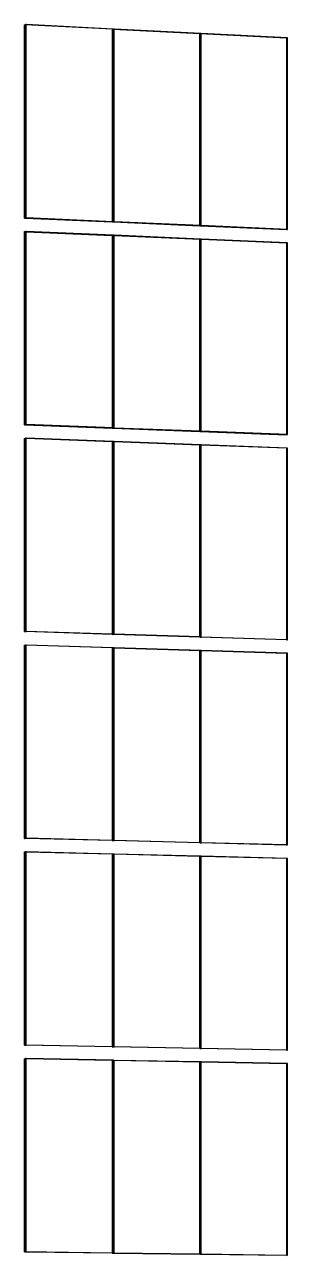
# Model space of a CAD drawing. Header units: inches. Extents: x -3457 to 3579, y -2730 to 2631.
# Drawn here: x 662 to 816, y 256 to 975 of the extents above; entities that cross this region are included whole.
import ezdxf

# ---------------------------------------------------------------- set-up
doc = ezdxf.new("R2010")
doc.units = ezdxf.units.IN
doc.header["$MEASUREMENT"] = 0

msp = doc.modelspace()

# ---------------------------------------------------------------- linework, layer by layer
for p, q in [((661.95, 974.76), (662.49, 974.91)), ((661.95, 861.88), (661.95, 974.76)), ((662.31, 974.74), (662.85, 974.89)), ((713.17, 972.19), (662.31, 974.74)), ((662.31, 974.74), (662.31, 861.87)), ((662.49, 862.02), (662.49, 974.91)), ((662.85, 974.89), (662.49, 974.91)), ((662.85, 862.01), (662.85, 974.89)), ((713.71, 972.34), (662.85, 974.89)), ((713.17, 972.19), (713.71, 972.34)), ((713.17, 972.19), (713.17, 859.61)), ((713.44, 972.17), (713.99, 972.33)), ((713.44, 859.6), (713.44, 972.17)), ((713.71, 859.75), (713.71, 972.34)), ((713.79, 972.15), (714.34, 972.31)), ((713.79, 972.15), (713.79, 859.58)), ((764.3, 969.62), (713.79, 972.15)), ((713.99, 859.74), (713.99, 972.33)), ((714.34, 972.31), (713.99, 972.33)), ((714.34, 859.72), (714.34, 972.31)), ((764.85, 969.78), (714.34, 972.31)), ((764.3, 969.62), (764.85, 969.78)), ((764.3, 857.34), (764.3, 969.62)), ((764.38, 969.62), (764.3, 969.62)), ((764.38, 969.62), (764.94, 969.77)), ((764.38, 969.62), (764.38, 857.34)), ((764.65, 969.6), (765.2, 969.76)), ((814.98, 967.08), (764.65, 969.6)), ((764.65, 969.6), (764.65, 857.33)), ((764.85, 857.48), (764.85, 969.78)), ((764.94, 969.77), (764.85, 969.78)), ((764.94, 857.48), (764.94, 969.77)), ((765.2, 969.76), (764.94, 969.77)), ((815.53, 967.24), (765.2, 969.76)), ((765.2, 857.47), (765.2, 969.76)), ((814.98, 967.08), (815.53, 967.24)), ((814.98, 967.08), (814.98, 855.1)), ((815.53, 855.23), (815.53, 967.24)), ((662.49, 862.02), (661.95, 861.88)), ((661.95, 861.88), (662.31, 861.87)), ((662.31, 861.87), (662.85, 862.01)), ((662.31, 861.87), (713.17, 859.61)), ((662.78, 862.01), (662.85, 862.01)), ((713.71, 859.75), (662.85, 862.01)), ((713.17, 859.61), (713.71, 859.75)), ((713.99, 859.74), (713.44, 859.6)), ((713.44, 859.6), (713.79, 859.58)), ((713.99, 859.74), (713.71, 859.75)), ((713.79, 859.58), (714.34, 859.72)), ((713.79, 859.58), (764.3, 857.34)), ((714.27, 859.72), (713.99, 859.74)), ((714.34, 859.72), (714.27, 859.72)), ((764.85, 857.48), (714.34, 859.72)), ((764.85, 857.48), (764.3, 857.34)), ((764.3, 857.34), (764.38, 857.34)), ((764.38, 857.34), (764.94, 857.48)), ((764.38, 857.34), (764.65, 857.33)), ((764.65, 857.33), (765.2, 857.47)), ((764.65, 857.33), (814.98, 855.1)), ((764.94, 857.48), (764.85, 857.48)), ((765.2, 857.47), (764.94, 857.48)), ((815.53, 855.23), (765.2, 857.47)), ((661.95, 853.94), (662.49, 854.07)), ((661.95, 741.06), (661.95, 853.94)), ((662.31, 853.92), (662.84, 854.06)), ((662.31, 853.92), (662.31, 741.05)), ((662.84, 853.9), (662.31, 853.92)), ((662.49, 741.18), (662.49, 854.07)), ((662.84, 854.06), (662.49, 854.07)), ((713.71, 851.82), (662.84, 854.06)), ((662.84, 853.9), (662.84, 854.06)), ((662.84, 741.17), (662.84, 853.9)), ((713.17, 851.68), (662.84, 853.9)), ((662.84, 853.9), (713.35, 851.73)), ((713.17, 851.68), (713.35, 851.73)), ((713.17, 851.68), (713.17, 739.11)), ((713.35, 851.73), (713.71, 851.82)), ((713.35, 851.73), (713.62, 851.72)), ((713.44, 851.67), (713.62, 851.72)), ((713.44, 739.1), (713.44, 851.67)), ((713.62, 851.72), (713.71, 851.74)), ((713.62, 851.72), (713.71, 851.71)), ((713.71, 851.74), (713.71, 851.82)), ((713.71, 851.74), (713.98, 851.81)), ((713.71, 851.71), (713.71, 851.74)), ((713.71, 739.23), (713.71, 851.71)), ((713.71, 851.71), (713.97, 851.7)), ((713.79, 851.66), (713.97, 851.7)), ((713.98, 851.65), (713.79, 851.66)), ((713.79, 851.66), (713.79, 739.08)), ((713.97, 851.7), (713.98, 851.71)), ((713.97, 851.7), (713.98, 851.7)), ((714.33, 851.79), (713.98, 851.81)), ((713.98, 851.71), (713.98, 851.81)), ((713.98, 851.71), (714.33, 851.79)), ((713.98, 851.7), (713.98, 851.71)), ((713.98, 851.65), (713.98, 851.7)), ((713.98, 851.7), (714.33, 851.69)), ((713.98, 739.22), (713.98, 851.65)), ((714.33, 851.63), (713.98, 851.65)), ((764.85, 849.57), (714.33, 851.79)), ((714.33, 851.69), (714.33, 851.79)), ((714.33, 851.63), (714.33, 851.69)), ((714.33, 851.69), (764.66, 849.53)), ((714.33, 739.2), (714.33, 851.63)), ((764.3, 849.44), (714.33, 851.63)), ((764.3, 849.44), (764.66, 849.53)), ((764.38, 849.43), (764.3, 849.44)), ((764.3, 737.16), (764.3, 849.44)), ((764.38, 849.43), (764.75, 849.52)), ((764.38, 849.43), (764.38, 737.16)), ((764.65, 849.42), (764.85, 849.47)), ((764.85, 849.41), (764.65, 849.42)), ((764.65, 849.42), (764.65, 737.15)), ((764.66, 849.53), (764.85, 849.57)), ((764.66, 849.53), (764.75, 849.52)), ((764.75, 849.52), (764.85, 849.55)), ((764.75, 849.52), (764.85, 849.52)), ((764.93, 849.57), (764.85, 849.57)), ((764.85, 849.55), (764.93, 849.57)), ((764.85, 849.55), (764.85, 849.57)), ((764.85, 849.52), (764.85, 849.55)), ((764.85, 849.52), (764.93, 849.52)), ((764.85, 849.47), (764.85, 849.52)), ((764.85, 849.47), (764.93, 849.49)), ((764.85, 849.41), (764.85, 849.47)), ((764.85, 737.28), (764.85, 849.41)), ((764.93, 849.41), (764.85, 849.41)), ((765.2, 849.56), (764.93, 849.57)), ((764.93, 849.52), (764.93, 849.57)), ((764.93, 849.52), (765.01, 849.51)), ((764.93, 849.49), (764.93, 849.52)), ((764.93, 849.49), (765.01, 849.51)), ((764.93, 849.41), (764.93, 849.49)), ((764.93, 737.27), (764.93, 849.41)), ((765.2, 849.4), (764.93, 849.41)), ((765.01, 849.51), (765.2, 849.56)), ((765.01, 849.51), (765.2, 849.51)), ((815.53, 847.35), (765.2, 849.56)), ((765.2, 849.51), (765.2, 849.56)), ((765.2, 849.51), (815.53, 847.35)), ((765.2, 849.4), (765.2, 849.51)), ((765.2, 737.26), (765.2, 849.4)), ((814.97, 847.21), (765.2, 849.4)), ((814.98, 855.1), (815.53, 855.23)), ((814.97, 847.21), (815.53, 847.35)), ((814.97, 847.21), (814.97, 735.23)), ((815.53, 735.34), (815.53, 847.35)), ((662.49, 741.18), (661.95, 741.06)), ((661.95, 741.06), (662.31, 741.05)), ((662.31, 741.05), (662.84, 741.17)), ((662.31, 741.05), (713.17, 739.11)), ((713.35, 739.15), (662.31, 741.05)), ((662.78, 741.17), (662.84, 741.17)), ((713.71, 739.23), (662.84, 741.17)), ((713.17, 739.11), (713.35, 739.15)), ((713.35, 739.15), (713.71, 739.23)), ((713.62, 739.14), (713.35, 739.15)), ((713.62, 739.14), (713.44, 739.1)), ((713.44, 739.1), (713.79, 739.08)), ((713.98, 739.22), (713.62, 739.14)), ((713.97, 739.12), (713.62, 739.14)), ((713.98, 739.22), (713.71, 739.23)), ((713.79, 739.08), (713.97, 739.12)), ((713.79, 739.08), (764.3, 737.16)), ((713.97, 739.12), (714.33, 739.2)), ((764.66, 737.24), (713.97, 739.12)), ((714.27, 739.21), (713.98, 739.22)), ((714.33, 739.2), (714.27, 739.21)), ((764.85, 737.28), (714.33, 739.2)), ((764.66, 737.24), (764.3, 737.16)), ((764.3, 737.16), (764.38, 737.16)), ((764.38, 737.16), (764.75, 737.23)), ((764.38, 737.16), (764.65, 737.15)), ((764.65, 737.15), (765.01, 737.22)), ((764.65, 737.15), (814.97, 735.23)), ((764.85, 737.28), (764.66, 737.24)), ((764.75, 737.23), (764.66, 737.24)), ((764.75, 737.23), (764.93, 737.27)), ((765.01, 737.22), (764.75, 737.23)), ((764.93, 737.27), (764.85, 737.28)), ((764.93, 737.27), (765.2, 737.26)), ((765.01, 737.22), (765.2, 737.26)), ((815.53, 735.34), (765.01, 737.22)), ((815.53, 735.34), (765.2, 737.26)), ((814.97, 735.23), (815.53, 735.34)), ((661.95, 733.11), (662.49, 733.23)), ((661.95, 620.24), (661.95, 733.11)), ((662.3, 733.1), (662.84, 733.22)), ((662.3, 733.1), (662.3, 620.23)), ((662.84, 733.08), (662.3, 733.1)), ((662.49, 620.34), (662.49, 733.23)), ((662.84, 733.22), (662.49, 733.23)), ((713.71, 731.3), (662.84, 733.22)), ((662.84, 733.08), (662.84, 733.22)), ((713.16, 731.18), (662.84, 733.08)), ((662.84, 620.33), (662.84, 733.08)), ((713.16, 731.18), (713.71, 731.3)), ((713.16, 731.18), (713.16, 618.72)), ((713.44, 731.17), (713.98, 731.29)), ((713.44, 618.6), (713.44, 731.17)), ((713.71, 618.71), (713.71, 731.3)), ((713.79, 731.16), (714.33, 731.28)), ((713.79, 731.16), (713.79, 618.7)), ((713.98, 731.15), (713.79, 731.16)), ((714.33, 731.28), (713.98, 731.29)), ((713.98, 731.15), (713.98, 731.29)), ((713.98, 618.7), (713.98, 731.15)), ((714.33, 731.14), (713.98, 731.15)), ((764.85, 729.37), (714.33, 731.28)), ((714.33, 731.14), (714.33, 731.28)), ((714.33, 618.69), (714.33, 731.14)), ((764.29, 729.25), (714.33, 731.14)), ((764.29, 729.25), (764.85, 729.37)), ((764.38, 729.25), (764.29, 729.25)), ((764.29, 617.09), (764.29, 729.25)), ((764.38, 729.25), (764.93, 729.37)), ((764.38, 729.25), (764.38, 617.09)), ((764.64, 729.24), (765.2, 729.36)), ((764.64, 729.24), (764.64, 617.08)), ((764.85, 729.23), (764.64, 729.24)), ((764.93, 729.37), (764.85, 729.37)), ((764.85, 729.23), (764.85, 729.37)), ((764.85, 617.07), (764.85, 729.23)), ((764.93, 729.23), (764.85, 729.23)), ((765.2, 729.36), (764.93, 729.37)), ((764.93, 729.23), (764.93, 729.37)), ((764.93, 617.07), (764.93, 729.23)), ((765.2, 729.22), (764.93, 729.23)), ((815.53, 727.46), (765.2, 729.36)), ((765.2, 729.22), (765.2, 729.36)), ((765.2, 617.06), (765.2, 729.22)), ((814.97, 727.34), (765.2, 729.22)), ((814.97, 727.34), (815.53, 727.46)), ((814.97, 727.34), (814.97, 615.47)), ((815.53, 615.46), (815.53, 727.46)), ((662.49, 620.34), (661.95, 620.24)), ((661.95, 620.24), (662.3, 620.23)), ((662.3, 620.23), (662.84, 620.33)), ((713.16, 618.61), (662.3, 620.23)), ((662.78, 620.33), (662.84, 620.33)), ((713.16, 618.72), (662.84, 620.33)), ((713.16, 618.72), (713.16, 618.61)), ((713.71, 618.71), (713.16, 618.72)), ((713.16, 618.61), (713.71, 618.71)), ((713.44, 618.6), (713.16, 618.61)), ((713.79, 618.66), (713.44, 618.6)), ((713.79, 618.59), (713.44, 618.6)), ((713.79, 618.7), (713.71, 618.71)), ((713.98, 618.7), (713.79, 618.66)), ((713.98, 618.7), (713.79, 618.7)), ((713.79, 618.7), (713.79, 618.66)), ((713.79, 618.59), (714.33, 618.69)), ((713.79, 618.66), (713.79, 618.59)), ((764.29, 616.98), (713.79, 618.59)), ((714.27, 618.69), (713.98, 618.7)), ((714.33, 618.69), (714.27, 618.69)), ((764.29, 617.09), (714.33, 618.69)), ((661.95, 612.29), (662.49, 612.39)), ((661.95, 499.42), (661.95, 612.29)), ((662.3, 612.28), (662.84, 612.38)), ((662.3, 612.28), (662.3, 499.41)), ((662.84, 612.26), (662.3, 612.28)), ((662.49, 499.5), (662.49, 612.39)), ((662.84, 612.38), (662.49, 612.39)), ((713.71, 610.78), (662.84, 612.38)), ((662.84, 612.26), (662.84, 612.38)), ((662.84, 499.49), (662.84, 612.26)), ((713.16, 610.68), (662.84, 612.26)), ((764.29, 616.98), (764.29, 617.09)), ((764.38, 617.09), (764.29, 617.09)), ((764.38, 616.99), (764.29, 616.98)), ((764.38, 616.97), (764.29, 616.98)), ((764.38, 617.09), (764.38, 616.99)), ((764.64, 617.08), (764.38, 617.09)), ((764.64, 617.04), (764.38, 616.99)), ((764.38, 616.97), (764.64, 617.02)), ((764.38, 616.99), (764.38, 616.97)), ((764.64, 616.96), (764.38, 616.97)), ((764.64, 617.08), (764.64, 617.04)), ((764.85, 617.07), (764.64, 617.08)), ((764.64, 617.02), (764.93, 617.07)), ((764.85, 617.07), (764.64, 617.04)), ((764.64, 616.96), (765.2, 617.06)), ((764.64, 617.04), (764.64, 617.02)), ((764.64, 617.02), (764.64, 616.96)), ((814.97, 615.36), (764.64, 616.96)), ((764.93, 617.07), (764.85, 617.07)), ((765.2, 617.06), (764.93, 617.07)), ((814.97, 615.47), (765.2, 617.06)), ((814.97, 615.47), (814.97, 615.36)), ((815.53, 615.46), (814.97, 615.47)), ((814.97, 615.36), (815.53, 615.46)), ((713.16, 610.68), (713.71, 610.78)), ((713.16, 610.68), (713.16, 498.2)), ((713.43, 610.67), (713.98, 610.77)), ((713.43, 498.1), (713.43, 610.67)), ((713.71, 498.18), (713.71, 610.78)), ((713.79, 610.66), (714.33, 610.76)), ((713.98, 610.65), (713.79, 610.66)), ((713.79, 610.66), (713.79, 498.18)), ((714.33, 610.76), (713.98, 610.77)), ((713.98, 610.65), (713.98, 610.77)), ((713.98, 498.18), (713.98, 610.65)), ((714.33, 610.64), (713.98, 610.65)), ((764.84, 609.17), (714.33, 610.76)), ((714.33, 610.64), (714.33, 610.76)), ((714.33, 498.17), (714.33, 610.64)), ((764.29, 609.07), (714.33, 610.64)), ((764.29, 609.07), (764.84, 609.17)), ((764.38, 609.07), (764.29, 609.07)), ((764.29, 496.88), (764.29, 609.07)), ((764.38, 609.07), (764.93, 609.16)), ((764.38, 609.07), (764.38, 496.88)), ((764.64, 609.06), (765.19, 609.16)), ((764.84, 609.05), (764.64, 609.06)), ((764.64, 609.06), (764.64, 496.88)), ((764.93, 609.16), (764.84, 609.17)), ((764.84, 609.05), (764.84, 609.17)), ((764.84, 496.87), (764.84, 609.05)), ((764.93, 609.05), (764.84, 609.05)), ((765.19, 609.16), (764.93, 609.16)), ((764.93, 609.05), (764.93, 609.16)), ((764.93, 496.87), (764.93, 609.05)), ((765.19, 609.04), (764.93, 609.05)), ((815.53, 607.57), (765.19, 609.16)), ((765.19, 609.04), (765.19, 609.16)), ((765.19, 496.86), (765.19, 609.04)), ((814.97, 607.47), (765.19, 609.04)), ((814.97, 607.47), (815.53, 607.57)), ((814.97, 607.47), (814.97, 495.58)), ((815.53, 495.57), (815.53, 607.57)), ((662.49, 499.5), (661.95, 499.42)), ((661.95, 499.42), (662.3, 499.41)), ((662.3, 499.41), (662.84, 499.49)), ((713.16, 498.1), (662.3, 499.41)), ((662.77, 499.49), (662.84, 499.49)), ((713.16, 498.2), (662.84, 499.49)), ((713.16, 498.2), (713.16, 498.1)), ((713.71, 498.18), (713.16, 498.2)), ((713.16, 498.1), (713.71, 498.18)), ((713.43, 498.1), (713.16, 498.1)), ((713.79, 498.15), (713.43, 498.1)), ((713.79, 498.09), (713.43, 498.1)), ((713.79, 498.18), (713.71, 498.18)), ((713.98, 498.18), (713.79, 498.15)), ((713.98, 498.18), (713.79, 498.18)), ((713.79, 498.18), (713.79, 498.15)), ((713.79, 498.09), (714.33, 498.17)), ((713.79, 498.15), (713.79, 498.09)), ((764.29, 496.79), (713.79, 498.09)), ((714.27, 498.17), (713.98, 498.18)), ((714.33, 498.17), (714.27, 498.17)), ((764.29, 496.88), (714.33, 498.17)), ((764.29, 496.79), (764.29, 496.88)), ((764.38, 496.88), (764.29, 496.88)), ((764.38, 496.8), (764.29, 496.79)), ((764.38, 496.79), (764.29, 496.79)), ((764.38, 496.88), (764.38, 496.8)), ((764.64, 496.88), (764.38, 496.88)), ((764.64, 496.84), (764.38, 496.8)), ((764.38, 496.79), (764.64, 496.83)), ((764.38, 496.8), (764.38, 496.79)), ((764.64, 496.78), (764.38, 496.79)), ((764.64, 496.88), (764.64, 496.84)), ((764.84, 496.87), (764.64, 496.88)), ((764.64, 496.83), (764.93, 496.87)), ((764.84, 496.87), (764.64, 496.84)), ((764.64, 496.78), (765.19, 496.86)), ((764.64, 496.84), (764.64, 496.83)), ((764.64, 496.83), (764.64, 496.78)), ((814.97, 495.49), (764.64, 496.78)), ((764.93, 496.87), (764.84, 496.87)), ((764.93, 496.87), (765.19, 496.86)), ((814.97, 495.58), (765.19, 496.86)), ((661.95, 491.47), (662.48, 491.55)), ((661.95, 378.6), (661.95, 491.47)), ((662.3, 491.46), (662.84, 491.54)), ((662.3, 491.46), (662.3, 378.59)), ((662.84, 491.45), (662.3, 491.46)), ((662.48, 378.66), (662.48, 491.55)), ((662.84, 491.54), (662.48, 491.55)), ((713.7, 490.26), (662.84, 491.54)), ((662.84, 491.45), (662.84, 491.54)), ((713.16, 490.18), (662.84, 491.45)), ((662.84, 378.65), (662.84, 491.45)), ((713.16, 490.18), (713.7, 490.26)), ((713.16, 490.18), (713.16, 377.67)), ((713.43, 490.17), (713.98, 490.25)), ((713.43, 377.6), (713.43, 490.17)), ((713.7, 377.66), (713.7, 490.26)), ((713.78, 490.16), (714.33, 490.24)), ((713.78, 490.16), (713.78, 377.66)), ((713.98, 490.16), (713.78, 490.16)), ((714.33, 490.24), (713.98, 490.25)), ((713.98, 490.16), (713.98, 490.25)), ((713.98, 377.66), (713.98, 490.16)), ((714.33, 490.15), (713.98, 490.16)), ((764.84, 488.96), (714.33, 490.24)), ((714.33, 490.15), (714.33, 490.24)), ((714.33, 377.65), (714.33, 490.15)), ((764.29, 488.88), (714.33, 490.15)), ((814.97, 495.58), (814.97, 495.49)), ((815.53, 495.57), (814.97, 495.58)), ((814.97, 495.49), (815.53, 495.57)), ((764.29, 488.88), (764.84, 488.96)), ((764.38, 488.88), (764.29, 488.88)), ((764.29, 376.68), (764.29, 488.88)), ((764.38, 488.88), (764.93, 488.96)), ((764.38, 488.88), (764.38, 376.68)), ((764.64, 488.88), (765.19, 488.95)), ((764.84, 488.87), (764.64, 488.88)), ((764.64, 488.88), (764.64, 376.67)), ((764.93, 488.96), (764.84, 488.96)), ((764.84, 488.87), (764.84, 488.96)), ((764.84, 376.67), (764.84, 488.87)), ((764.93, 488.87), (764.84, 488.87)), ((765.19, 488.95), (764.93, 488.96)), ((764.93, 488.87), (764.93, 488.96)), ((764.93, 376.66), (764.93, 488.87)), ((765.19, 488.86), (764.93, 488.87)), ((815.52, 487.68), (765.19, 488.95)), ((765.19, 488.86), (765.19, 488.95)), ((765.19, 376.66), (765.19, 488.86)), ((814.97, 487.6), (765.19, 488.86)), ((814.97, 487.6), (815.52, 487.68)), ((814.97, 487.6), (814.97, 375.69)), ((815.52, 375.68), (815.52, 487.68)), ((662.48, 378.66), (661.95, 378.6)), ((661.95, 378.6), (662.3, 378.59)), ((662.3, 378.59), (662.84, 378.65)), ((713.16, 377.6), (662.3, 378.59)), ((662.77, 378.65), (662.84, 378.65)), ((713.16, 377.67), (662.84, 378.65)), ((713.16, 377.67), (713.16, 377.6)), ((713.7, 377.66), (713.16, 377.67)), ((713.16, 377.6), (713.7, 377.66)), ((713.43, 377.6), (713.16, 377.6)), ((713.78, 377.64), (713.43, 377.6)), ((713.78, 377.59), (713.43, 377.6)), ((713.78, 377.66), (713.7, 377.66)), ((713.98, 377.66), (713.78, 377.64)), ((713.98, 377.66), (713.78, 377.66)), ((713.78, 377.66), (713.78, 377.64)), ((713.78, 377.59), (714.33, 377.65)), ((713.78, 377.64), (713.78, 377.59)), ((764.29, 376.61), (713.78, 377.59)), ((714.26, 377.65), (713.98, 377.66)), ((714.33, 377.65), (714.26, 377.65)), ((764.29, 376.68), (714.33, 377.65)), ((764.29, 376.61), (764.29, 376.68)), ((764.38, 376.68), (764.29, 376.68)), ((764.38, 376.62), (764.29, 376.61)), ((764.38, 376.6), (764.29, 376.61)), ((764.38, 376.68), (764.38, 376.62)), ((764.64, 376.67), (764.38, 376.68)), ((764.64, 376.64), (764.38, 376.62)), ((764.38, 376.6), (764.64, 376.63)), ((764.38, 376.62), (764.38, 376.6)), ((764.64, 376.6), (764.38, 376.6)), ((764.84, 376.67), (764.64, 376.64)), ((764.84, 376.67), (764.64, 376.67)), ((764.64, 376.67), (764.64, 376.64)), ((764.64, 376.6), (765.19, 376.66)), ((764.64, 376.63), (764.93, 376.66)), ((764.64, 376.64), (764.64, 376.63)), ((764.64, 376.63), (764.64, 376.6)), ((814.97, 375.62), (764.64, 376.6)), ((764.93, 376.66), (764.84, 376.67)), ((764.93, 376.66), (765.19, 376.66)), ((814.97, 375.69), (765.19, 376.66)), ((814.97, 375.69), (814.97, 375.62)), ((815.52, 375.68), (814.97, 375.69)), ((814.97, 375.62), (815.52, 375.68)), ((661.94, 370.65), (662.48, 370.71)), ((661.94, 257.78), (661.94, 370.65)), ((662.3, 370.64), (662.83, 370.7)), ((662.3, 370.64), (662.3, 257.77)), ((662.83, 370.63), (662.3, 370.64)), ((662.48, 257.82), (662.48, 370.71)), ((662.83, 370.7), (662.48, 370.71)), ((713.7, 369.73), (662.83, 370.7)), ((662.83, 370.63), (662.83, 370.7)), ((662.83, 257.82), (662.83, 370.63)), ((713.16, 369.67), (662.83, 370.63)), ((713.16, 369.67), (713.7, 369.73)), ((713.16, 369.67), (713.16, 257.15)), ((713.43, 369.67), (713.97, 369.73)), ((713.43, 257.1), (713.43, 369.67)), ((713.7, 257.14), (713.7, 369.73)), ((713.78, 369.66), (714.33, 369.72)), ((713.78, 369.66), (713.78, 257.09)), ((714.33, 369.65), (713.78, 369.66)), ((713.97, 257.14), (713.97, 369.73)), ((714.33, 369.72), (713.97, 369.73)), ((764.84, 368.76), (714.33, 369.72)), ((714.33, 369.65), (714.33, 369.72)), ((714.33, 257.13), (714.33, 369.65)), ((764.29, 368.7), (714.33, 369.65)), ((764.29, 368.7), (764.84, 368.76)), ((764.37, 368.7), (764.29, 368.7)), ((764.29, 256.47), (764.29, 368.7)), ((764.37, 368.7), (764.92, 368.76)), ((764.37, 368.7), (764.37, 256.47)), ((764.64, 368.69), (765.19, 368.75)), ((764.84, 368.69), (764.64, 368.69)), ((764.64, 368.69), (764.64, 256.47)), ((764.84, 368.69), (764.84, 368.76)), ((764.92, 368.76), (764.84, 368.76)), ((764.84, 256.46), (764.84, 368.69)), ((764.92, 368.69), (764.84, 368.69)), ((765.19, 368.75), (764.92, 368.76)), ((764.92, 368.69), (764.92, 368.76)), ((764.92, 256.46), (764.92, 368.69)), ((765.19, 368.68), (764.92, 368.69)), ((815.52, 367.79), (765.19, 368.75)), ((765.19, 368.68), (765.19, 368.75)), ((765.19, 256.46), (765.19, 368.68)), ((814.96, 367.73), (765.19, 368.68)), ((814.96, 367.73), (815.52, 367.79)), ((814.96, 367.73), (814.96, 255.8)), ((815.52, 255.79), (815.52, 367.79)), ((662.48, 257.82), (661.94, 257.78)), ((661.94, 257.78), (662.3, 257.77)), ((662.3, 257.77), (662.83, 257.82)), ((713.16, 257.1), (662.3, 257.77)), ((662.77, 257.82), (662.83, 257.82)), ((662.83, 257.82), (713.16, 257.15)), ((713.16, 257.15), (713.16, 257.1)), ((713.16, 257.15), (713.7, 257.14)), ((713.16, 257.1), (713.7, 257.14)), ((713.43, 257.1), (713.16, 257.1)), ((713.97, 257.14), (713.43, 257.1)), ((713.78, 257.09), (713.43, 257.1)), ((713.78, 257.09), (714.33, 257.13)), ((764.29, 256.42), (713.78, 257.09)), ((714.26, 257.13), (714.33, 257.13)), ((714.33, 257.13), (764.29, 256.47)), ((764.29, 256.42), (764.29, 256.47)), ((764.29, 256.47), (764.37, 256.47)), ((764.37, 256.43), (764.29, 256.42)), ((764.37, 256.42), (764.29, 256.42)), ((764.37, 256.47), (764.37, 256.43)), ((764.37, 256.47), (764.64, 256.47)), ((764.64, 256.45), (764.37, 256.43)), ((764.37, 256.42), (764.64, 256.44)), ((764.37, 256.43), (764.37, 256.42)), ((764.64, 256.42), (764.37, 256.42)), ((764.64, 256.47), (764.64, 256.45)), ((764.64, 256.47), (764.84, 256.46)), ((764.64, 256.42), (765.19, 256.46)), ((764.64, 256.44), (764.92, 256.46)), ((764.84, 256.46), (764.64, 256.45)), ((764.64, 256.45), (764.64, 256.44)), ((764.64, 256.44), (764.64, 256.42)), ((814.96, 255.75), (764.64, 256.42)), ((764.84, 256.46), (764.92, 256.46)), ((764.92, 256.46), (765.19, 256.46)), ((765.19, 256.46), (814.96, 255.8)), ((814.96, 255.8), (814.96, 255.75)), ((814.96, 255.8), (815.52, 255.79)), ((814.96, 255.75), (815.52, 255.79))]:
    msp.add_line(p, q)

doc.saveas('drawing.dxf')
